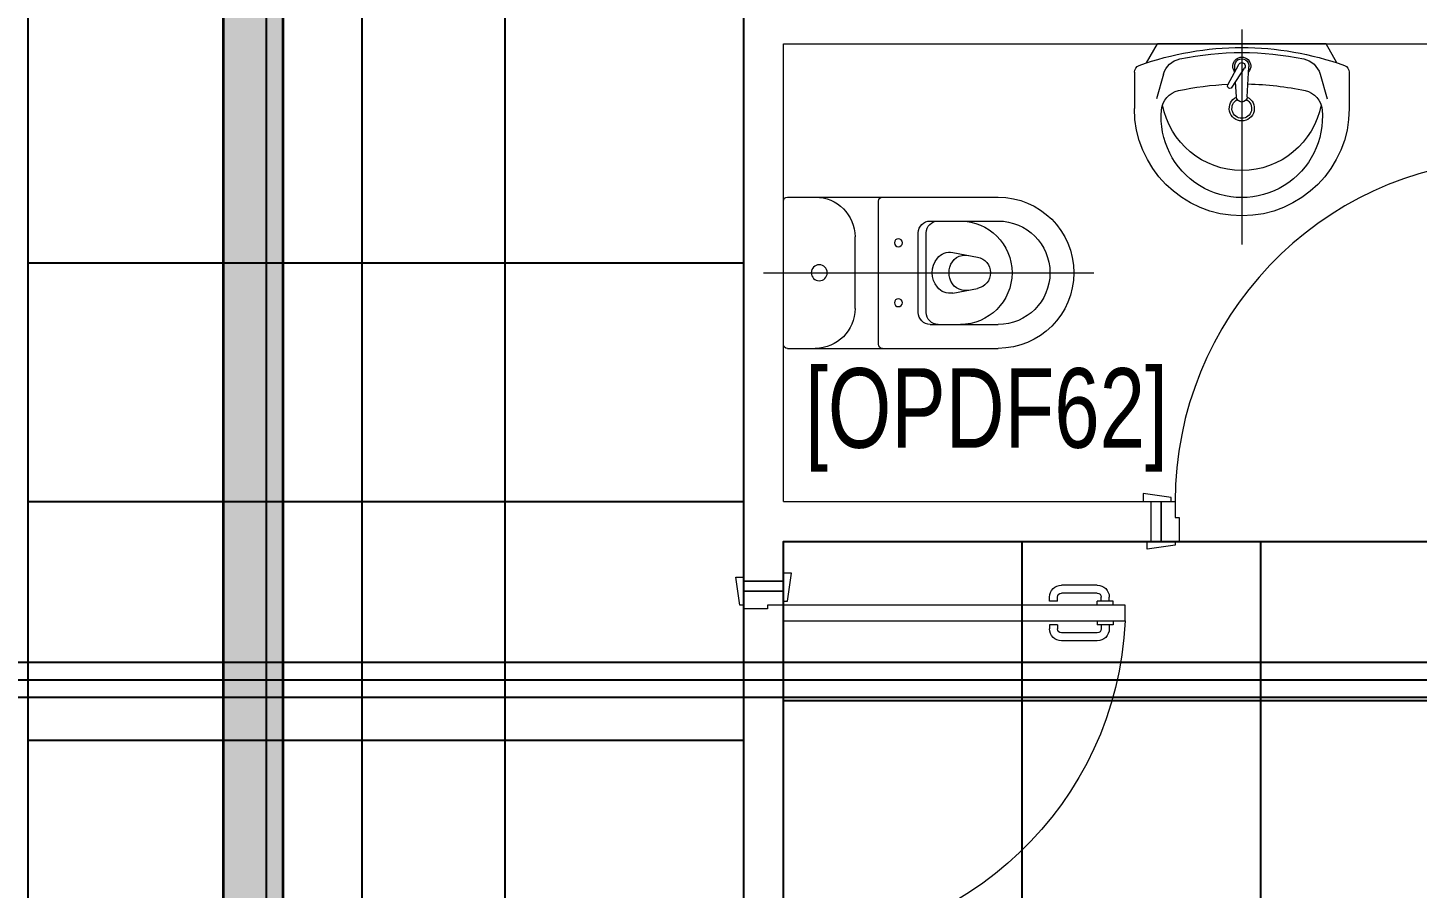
# Model space of a CAD drawing. Extents: x -12260 to 57327, y -29287 to 19916.
# Drawn here: x 13206 to 16699, y 2318 to 4481 of the extents above; entities that cross this region are included whole.
import ezdxf

# ---------------------------------------------------------------- set-up
doc = ezdxf.new("R2010")
doc.units = 0
doc.header["$LTSCALE"] = 0.25
doc.linetypes.add('DASHDOT', pattern=[25.4, 12.7, -6.35, 0, -6.35])
doc.linetypes.add('HIDDEN', pattern=[9.525, 6.35, -3.175])
for name, color, linetype, lineweight in [('01-First Floor-FUR$0$72_EGR_BASE_TEXT', 252, 'Continuous', 5), ('01-First Floor-FUR$0$SANIT', 250, 'Continuous', 5), ('01-First Floor-FUR$0$Walls', 251, 'Continuous', 5), ('01-First Floor-FUR$0$Wooden Joinery', 251, 'Continuous', 5), ('E-LITE-CLNG-CNDT', 6, 'DASHDOT', 35), ('E-POWR-FLOR-CNDT', 6, 'HIDDEN', 25), ('T-CABL-TRAY', 60, 'Continuous', 35)]:
    doc.layers.add(name, color=color, linetype=linetype, lineweight=lineweight)
doc.layers.add('01-First Floor-FUR$0$FALSE CEILING', color=251, linetype='Continuous')
doc.styles.add('01-First Floor-FUR$0$X3G_ENTITY_9F38', font='swisscl.ttf', dxfattribs={"height": 0.2})

# ---------------------------------------------------------------- blocks, each defined once
blk = doc.blocks.new('01-First Floor-FUR$0$A$C72370EFE')
at = {"layer": '01-First Floor-FUR$0$Wooden Joinery'}
for p, q in [((-0.01, -0.03), (-0.01, -0.07)), ((0, -0.03), (-0.01, -0.03)), ((0.04, -0.03), (0.05, -0.03)), ((0.05, -0.03), (0.05, -0.07)), ((-0.01, -0.04), (-0.02, -0.04)), ((-0.01, -0.06), (-0.02, -0.06)), ((0.05, -0.04), (0.06, -0.04)), ((0.05, -0.06), (0.06, -0.06)), ((-0.05, -0.07), (-0.05, -0.16)), ((-0.03, -0.07), (-0.03, -0.16)), ((0, -0.07), (-0.01, -0.07)), ((0.04, -0.07), (0.05, -0.07)), ((0.07, -0.07), (0.07, -0.16)), ((0.09, -0.07), (0.09, -0.16)), ((-0.01, -0.17), (-0.02, -0.17)), ((-0.01, -0.17), (-0.01, -0.19)), ((0.05, -0.17), (0.06, -0.17)), ((0.05, -0.17), (0.05, -0.19)), ((-0.01, -0.19), (-0.02, -0.19)), ((0.05, -0.19), (0.06, -0.19))]:
    blk.add_line(p, q, dxfattribs=at)
for centre, radius, start, end in [((-0.02, -0.07), 0.03, 90, 180), ((-0.02, -0.07), 0.01, 90, 180), ((0.06, -0.07), 0.03, 0, 90), ((0.06, -0.07), 0.01, 0, 90), ((-0.02, -0.16), 0.03, 180, 270), ((-0.02, -0.16), 0.01, 180, 270), ((0.06, -0.16), 0.01, 270, 0), ((0.06, -0.16), 0.03, 270, 0)]:
    blk.add_arc(centre, radius, start, end, dxfattribs=at)
blk = doc.blocks.new('01-First Floor-FUR$0$A$C5DAD61B4')
at = {"layer": '01-First Floor-FUR$0$Wooden Joinery'}
for points in [[(80, 959.1), (80, 969.1), (10, 979.1), (10, 959.1)], [(940, 959.1), (940, 969.1), (1010, 979.1), (1010, 959.1)], [(70, 859.1), (70, 849.1), (0, 839.1), (0, 859.1)], [(120, 859.1), (120, 0), (80, 0), (80, 859.1)], [(950, 859.1), (950, 849.1), (1020, 839.1), (1020, 859.1)]]:
    blk.add_lwpolyline(points, close=True, dxfattribs=at)
for points in [[(45, 859.1), (45, 959.1), (20, 959.1), (20, 859.1), (45, 859.1)], [(45, 859.1), (80, 859.1), (80, 899.1), (90, 899.1), (90, 959.1), (45, 959.1), (45, 859.1)], [(975, 859.1), (940, 859.1), (940, 899.1), (930, 899.1), (930, 959.1), (975, 959.1), (975, 859.1)], [(975, 859.1), (975, 959.1), (1000, 959.1), (1000, 859.1), (975, 859.1)]]:
    blk.add_lwpolyline(points, dxfattribs=at)
blk.add_arc((80, 859.1), 860, 272.666, 0, dxfattribs=at)
at = {"layer": '01-First Floor-FUR$0$Wooden Joinery', "xscale": 999.9999999998854, "yscale": 999.9999999998854, "zscale": 999.9999999998854, "rotation": 180}
blk.add_blockref('01-First Floor-FUR$0$A$C72370EFE', (120, 0), dxfattribs=at)
blk = doc.blocks.new('01-First Floor-FUR$0$lav-manta 60')
at = {"layer": '01-First Floor-FUR$0$SANIT'}
for p, q in [((0, 0.04), (0, -0.56)), ((-0.2658, -0.0529), (-0.2358, 0)), ((-0.2358, 0), (0.2358, 0)), ((0.2658, -0.0529), (0.2358, 0)), ((-0.015, -0.1473), (-0.0199, -0.064)), ((0.0274, -0.121), (-0.0078, -0.0673)), ((0.0389, -0.1142), (0.0087, -0.0575)), ((0.0191, -0.077), (0.0199, -0.064)), ((-0.3, -0.0789), (-0.3, -0.18)), ((-0.2185, -0.0841), (-0.2383, -0.1537)), ((0.015, -0.1473), (0.0174, -0.1057)), ((0.2185, -0.0841), (0.2383, -0.1537)), ((0.3, -0.0789), (0.3, -0.18))]:
    blk.add_line(p, q, dxfattribs=at)
for centre, radius, start, end in [((0, -0.8557), 0.8457, 70.1771, 109.8229), ((0, -0.8696), 0.8457, 78.1914, 101.8086), ((0, -0.0617), 0.025, 320.7474, 220.368), ((-0.28, -0.0789), 0.02, 109.8229, 180), ((-0.1608, -0.1006), 0.06, 101.8086, 164.0794), ((0, -0.0617), 0.02, 353.2671, 186.682), ((0, -0.0617), 0.00966, 25.4127, 215.9577), ((0.1608, -0.1006), 0.06, 15.9206, 78.1914), ((0.28, -0.0789), 0.02, 0, 70.1771), ((0, -0.9572), 0.8457, 91.1572, 102.0883), ((0, -0.9572), 0.8457, 88.5486, 88.844), ((0.0332, -0.1176), 0.00666, 210.6852, 30.6852), ((0, -0.9572), 0.8457, 77.9117, 87.4274), ((-0.1645, -0.189), 0.06, 102.0883, 174.8142), ((0, -0.18), 0.035, 115.3106, 64.6894), ((0, -0.1473), 0.015, 180, 0), ((0.1645, -0.189), 0.06, 5.1858, 77.9117), ((0, -0.18), 0.3, 180, 0), ((0, -0.2039), 0.2252, 174.8142, 5.1858), ((0, -0.1282), 0.2252, 190.6097, 349.3903), ((0, -0.18), 0.0275, 117.1496, 62.8504)]:
    blk.add_arc(centre, radius, start, end, dxfattribs=at)
blk = doc.blocks.new('01-First Floor-FUR$0$WC manta')
at = {"layer": '01-First Floor-FUR$0$SANIT'}
for p, q in [((-0.13, 0.18), (-0.13, -0.18)), ((-0.12, 0.19), (0.41, 0.19)), ((0.109, 0.18), (0.109, -0.18)), ((0.239, 0.13), (0.41, 0.13)), ((0.05, 0.09), (0.05, -0.09)), ((0.209, 0.1), (0.209, -0.1)), ((0.229, 0.1), (0.229, -0.1)), ((0.2955, 0.051), (0.3581, 0.0393)), ((-0.18, 0), (0.65, 0)), ((0.2955, -0.051), (0.3581, -0.0393)), ((0.239, -0.13), (0.41, -0.13)), ((-0.12, -0.19), (0.41, -0.19))]:
    blk.add_line(p, q, dxfattribs=at)
for centre, radius in [((0.159, 0.0752), 0.01), ((-0.04, 0), 0.02), ((0.159, -0.0753), 0.01)]:
    blk.add_circle(centre, radius, dxfattribs=at)
for centre, radius, start, end in [((-0.12, 0.18), 0.01, 90, 180), ((-0.05, 0.09), 0.1, 0, 90), ((0.119, 0.18), 0.01, 90, 180), ((0.41, 0), 0.19, 270, 90), ((0.239, 0.1), 0.03, 90, 180), ((0.259, 0.1), 0.03, 90, 180), ((0.3147, 0), 0.13, 270, 90), ((0.41, 0), 0.13, 270, 90), ((0.3029, 0), 0.0588, 141.525, 218.475), ((0.2882, 0.0117), 0.04, 79.4289, 141.525), ((0.3271, 0.0044), 0.04, 79.4289, 166.4176), ((0.3507, 0), 0.04, 280.5711, 79.4289), ((0.3454, 0), 0.0588, 166.4176, 193.5824), ((0.3271, -0.0044), 0.04, 193.5824, 280.5711), ((0.2882, -0.0117), 0.04, 218.475, 280.5711), ((-0.05, -0.09), 0.1, 270, 0), ((0.239, -0.1), 0.03, 180, 270), ((0.259, -0.1), 0.03, 180, 270), ((-0.12, -0.18), 0.01, 180, 270), ((0.119, -0.18), 0.01, 180, 270)]:
    blk.add_arc(centre, radius, start, end, dxfattribs=at)
blk = doc.blocks.new('01-First Floor-FUR')
at = {"layer": '01-First Floor-FUR$0$FALSE CEILING', "linetype": 'Continuous'}
for p, q in [((13806, -910), (13806, 8610)), ((14406, -910), (14406, 8610)), ((13206, 3890), (15006, 3890)), ((13206, 3290), (15006, 3290)), ((15706, -298.6), (15706, 3190)), ((16306, -810), (16306, 3190)), ((15106, 2790), (19115.6, 2790)), ((13206, 2690), (15006, 2690))]:
    blk.add_line(p, q, dxfattribs=at)
at = {"layer": '01-First Floor-FUR$0$FALSE CEILING'}
blk.add_lwpolyline([(13206, -910), (15006, -910), (15006, 8610), (13206, 8610)], close=True, dxfattribs=at)
blk.add_lwpolyline([(16217.4, -810), (15106, 301.4), (15106, 3190), (19115.6, 3190), (19115.6, -810), (16217.4, -810)], dxfattribs=at)
at = {"layer": '01-First Floor-FUR$0$Walls'}
for p, q in [((15006, 3090), (15006, 5210)), ((15106, 3290), (15106, 4440)), ((15106, 4440), (17110.8, 4440)), ((15106, 3290), (16030.8, 3290)), ((15106, 3090), (15106, 3190)), ((15106, 3190), (16030.8, 3190)), ((15106, 3090), (15006, 3090))]:
    blk.add_line(p, q, dxfattribs=at)
at = {"layer": '01-First Floor-FUR$0$SANIT', "xscale": -900.000000000201, "yscale": 900.000000000201, "zscale": 900.000000000201}
blk.add_blockref('01-First Floor-FUR$0$lav-manta 60', (16258.4, 4440), dxfattribs=at)
at = {"layer": '01-First Floor-FUR$0$SANIT', "xscale": -999.9999999999995, "yscale": 999.9999999999995, "zscale": 999.9999999999995, "rotation": 180}
blk.add_blockref('01-First Floor-FUR$0$WC manta', (15236, 3865), dxfattribs=at)
at = {"layer": '01-First Floor-FUR$0$Wooden Joinery', "rotation": 180}
blk.add_blockref('01-First Floor-FUR$0$A$C5DAD61B4', (17030.8, 4149.1), dxfattribs=at)
at = {"layer": '01-First Floor-FUR$0$Wooden Joinery', "xscale": -1, "rotation": 90}
blk.add_blockref('01-First Floor-FUR$0$A$C5DAD61B4', (15965.1, 3110), dxfattribs=at)
at = {"layer": '01-First Floor-FUR$0$72_EGR_BASE_TEXT', "insert": (15616.3, 3625.2), "char_height": 200, "attachment_point": 2, "style": '01-First Floor-FUR$0$X3G_ENTITY_9F38'}
blk.add_mtext('[OPDF62]', dxfattribs=at)
blk = doc.blocks.new('*U59')
at = {"lineweight": 0}
h = blk.add_hatch(dxfattribs=at)
h.set_pattern_fill('HEX', color=253, scale=8, angle=180, style=0)
h.set_pattern_definition([(180, (-15402.3, -2e-10), (6e-13, -43.99409), [25.4, -50.8]), (300, (-15402.3, -2e-10), (38.1, 21.99705), [25.4, -50.8]), (240, (-15427.7, -2e-10), (38.1, -21.99705), [25.4, -50.8])])
h.paths.add_polyline_path([(-8700.7, 150), (-8700.7, 0), (0, 0), (0, 150)])
at = {"color": 0}
for p, q in [((0, 150), (-8700.7, 150)), ((0, 0), (-8700.7, 0))]:
    blk.add_line(p, q, dxfattribs=at)
blk = doc.blocks.new('A$Cd86d5af4')
at = {"layer": 'T-CABL-TRAY', "linetype": 'Continuous', "rotation": 270}
blk.add_blockref('*U59', (-33942.7, -1623.5), dxfattribs=at)

msp = doc.modelspace()

# ---------------------------------------------------------------- linework, layer by layer
at = {"layer": 'E-POWR-FLOR-CNDT', "elevation": 0}
msp.add_lwpolyline([(13331.8, 7685.1), (13453.5, 7559.2), (13946.2, 7559.2, -0.414214), (14046.2, 7459.2), (14046.2, 562.5, -0.414214), (13946.2, 462.5), (13453.5, 462.5), (13329.7, 338.7)], format="xyb", dxfattribs=at)
at = {"layer": 'E-POWR-FLOR-CNDT'}
for points in [[(25215.6, 7052.6), (24924.3, 6739.9), (24924.3, 2960.6, -0.414214), (24849.3, 2885.6), (6785.8, 2885.6, -0.357236), (6712.3, 2945.9), (6553.3, 3736.9)], [(25215.6, 25.9), (24999.3, 25.9, -0.414214), (24924.3, 100.9), (24924.3, 2722.7, 0.414214), (24849.3, 2797.7), (6693.2, 2797.7, -0.392468), (6618.4, 2867.1), (6553.3, 3736.9)], [(6553.3, 3736.9), (6683.6, 2905.1, 0.369387), (6757.7, 2841.7), (24947.5, 2841.7, 0.191985), (24999.1, 2862.2), (25215.6, 3067.4)]]:
    msp.add_lwpolyline(points, format="xyb", dxfattribs=at)

# ---------------------------------------------------------------- block references
at = {"layer": 'E-LITE-CLNG-CNDT'}
msp.add_blockref('01-First Floor-FUR', (0, 0), dxfattribs=at)
at = {"layer": 'E-POWR-FLOR-CNDT'}
msp.add_blockref('A$Cd86d5af4', (47641, 726), dxfattribs=at)

doc.saveas('drawing.dxf')
